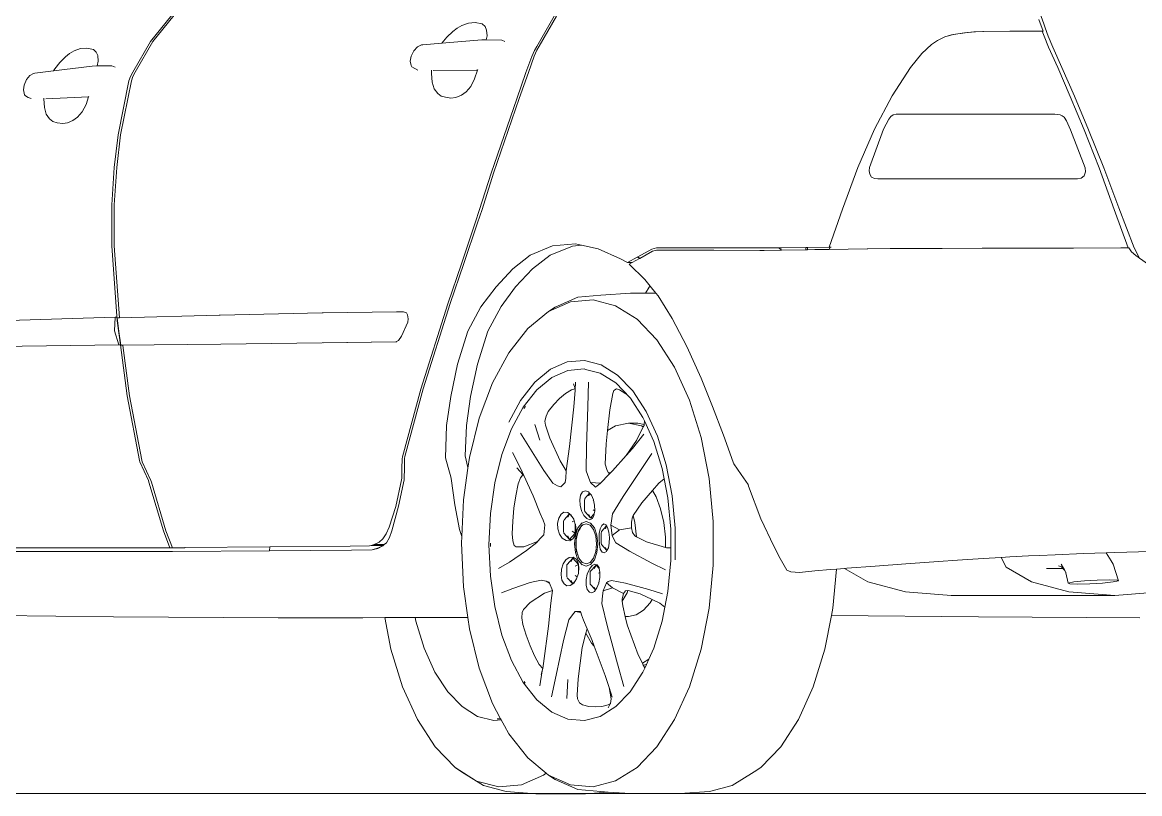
# Model space of a CAD drawing. Header units: inches. Extents: x 1987 to 3775, y 142 to 1299.
# Drawn here: x 2991.2 to 3049.2, y 1212.1 to 1252.1 of the extents above; entities that cross this region are included whole.
import ezdxf

# ---------------------------------------------------------------- set-up
doc = ezdxf.new("R2010")
doc.units = ezdxf.units.IN
doc.header["$MEASUREMENT"] = 0
doc.layers.add('CAR', color=173, linetype='Continuous', lineweight=13)

# ---------------------------------------------------------------- blocks, each defined once
blk = doc.blocks.new('A$C50574290')
at = {"layer": 'CAR'}
for p, q in [((30.022, 39.941), (30.348, 40.85)), ((76.224, 39.036), (74.892, 40.679)), ((75.021, 40.679), (76.348, 39.032)), ((30.278, 40.168), (30.057, 39.56)), ((56.194, 38.78), (55.289, 40.35)), ((55.414, 40.342), (56.318, 38.772)), ((59.153, 39.937), (59.502, 40.007)), ((59.502, 40.007), (59.85, 39.976)), ((29.789, 39.312), (29.947, 39.729)), ((29.947, 39.729), (30.022, 39.941)), ((30.098, 39.56), (30.005, 39.304)), ((30.057, 39.56), (30.098, 39.56)), ((30.098, 39.56), (31.779, 39.56)), ((31.779, 39.56), (33.137, 39.555)), ((33.137, 39.555), (33.18, 39.552)), ((33.566, 39.538), (33.18, 39.552)), ((33.566, 39.538), (33.615, 39.535)), ((34.099, 39.486), (33.615, 39.535)), ((33.615, 39.535), (33.642, 39.535)), ((33.642, 39.535), (34.126, 39.486)), ((34.711, 39.386), (34.099, 39.486)), ((34.126, 39.486), (34.692, 39.393)), ((58.891, 39.325), (58.919, 39.618)), ((58.919, 39.618), (58.997, 39.803)), ((58.997, 39.803), (59.153, 39.937)), ((59.85, 39.976), (60.203, 39.857)), ((60.203, 39.857), (60.44, 39.72)), ((60.44, 39.72), (60.668, 39.554)), ((60.668, 39.554), (60.97, 39.256)), ((29.552, 38.741), (29.789, 39.312)), ((30.005, 39.304), (29.766, 38.738)), ((34.692, 39.393), (34.711, 39.386)), ((34.692, 39.393), (34.799, 39.376)), ((34.772, 39.376), (34.711, 39.386)), ((35.031, 39.298), (34.772, 39.376)), ((34.799, 39.376), (35.145, 39.272)), ((35.145, 39.272), (35.533, 39.087)), ((35.533, 39.087), (35.843, 38.871)), ((35.843, 38.871), (36.335, 38.398)), ((57.97, 39.02), (58.131, 39.098)), ((58.131, 39.098), (58.932, 39.116)), ((58.932, 39.116), (58.891, 39.325)), ((58.932, 39.116), (59.16, 39.122)), ((59.16, 39.122), (61.229, 38.943)), ((60.97, 39.256), (61.229, 38.943)), ((61.229, 38.943), (62.221, 38.857)), ((62.221, 38.857), (62.287, 38.847)), ((62.287, 38.847), (62.493, 38.755)), ((77.147, 37.44), (76.224, 39.036)), ((76.348, 39.032), (77.271, 37.436)), ((29.081, 37.672), (29.552, 38.741)), ((29.766, 38.738), (29.297, 37.671)), ((36.335, 38.398), (36.926, 37.682)), ((56.314, 38.571), (56.194, 38.78)), ((56.447, 38.259), (56.314, 38.571)), ((56.318, 38.772), (56.438, 38.563)), ((56.438, 38.563), (56.571, 38.251)), ((56.749, 37.425), (56.447, 38.259)), ((56.571, 38.251), (56.873, 37.417)), ((62.493, 38.755), (62.689, 38.54)), ((62.689, 38.54), (62.823, 38.27)), ((62.823, 38.27), (62.873, 38.002)), ((79.068, 38.002), (79.086, 38.299)), ((79.086, 38.299), (79.165, 38.481)), ((79.165, 38.481), (79.311, 38.613)), ((79.311, 38.613), (79.642, 38.69)), ((79.642, 38.69), (79.973, 38.66)), ((79.973, 38.66), (80.314, 38.538)), ((80.314, 38.538), (80.549, 38.402)), ((80.549, 38.402), (80.762, 38.233)), ((28.427, 36.184), (29.081, 37.672)), ((29.297, 37.671), (28.653, 36.181)), ((36.926, 37.682), (37.887, 36.202)), ((62.785, 37.71), (62.635, 37.625)), ((62.785, 37.71), (62.824, 37.781)), ((62.873, 38.002), (62.824, 37.781)), ((78.178, 37.696), (78.36, 37.768)), ((78.36, 37.768), (79.116, 37.758)), ((79.116, 37.758), (79.068, 38.002)), ((79.116, 37.758), (79.367, 37.755)), ((79.367, 37.755), (81.375, 37.501)), ((80.762, 38.233), (81.043, 37.946)), ((81.043, 37.946), (81.308, 37.61)), ((57.23, 36.062), (56.749, 37.425)), ((56.873, 37.417), (57.355, 36.054)), ((59.382, 37.544), (59.37, 37.581)), ((59.382, 37.544), (59.437, 37.537)), ((59.536, 37.086), (59.382, 37.544)), ((59.437, 37.537), (61.695, 37.523)), ((61.777, 37.372), (61.738, 36.918)), ((61.767, 37.549), (61.777, 37.372)), ((62.474, 37.547), (62.635, 37.625)), ((77.266, 37.219), (77.147, 37.44)), ((77.339, 36.983), (77.266, 37.219)), ((77.271, 37.436), (77.39, 37.215)), ((77.39, 37.215), (77.463, 36.979)), ((81.308, 37.61), (81.375, 37.501)), ((81.375, 37.501), (82.345, 37.378)), ((82.345, 37.378), (82.41, 37.364)), ((82.41, 37.364), (82.604, 37.266)), ((82.604, 37.266), (82.775, 37.059)), ((59.733, 36.7), (59.536, 37.086)), ((59.976, 36.419), (59.733, 36.7)), ((61.63, 36.569), (61.453, 36.326)), ((61.738, 36.918), (61.63, 36.569)), ((77.901, 34.192), (77.339, 36.983)), ((77.463, 36.979), (78.025, 34.188)), ((82.775, 37.059), (82.905, 36.76)), ((82.94, 36.512), (82.882, 36.266)), ((82.905, 36.76), (82.94, 36.512)), ((27.7, 34.441), (28.427, 36.184)), ((28.653, 36.181), (27.928, 34.447)), ((37.887, 36.202), (38.795, 34.471)), ((57.23, 36.062), (58.554, 32.201)), ((58.678, 32.193), (57.355, 36.054)), ((60.225, 36.245), (59.976, 36.419)), ((60.511, 36.129), (60.225, 36.245)), ((60.765, 36.095), (60.511, 36.129)), ((61.047, 36.134), (60.765, 36.095)), ((61.269, 36.197), (61.047, 36.134)), ((61.453, 36.326), (61.269, 36.197)), ((79.56, 36.152), (79.545, 36.197)), ((79.56, 36.152), (81.767, 36.057)), ((79.689, 35.766), (79.56, 36.152)), ((81.884, 36.058), (81.851, 35.603)), ((81.882, 36.089), (81.884, 36.058)), ((82.544, 36.062), (82.685, 36.118)), ((82.838, 36.202), (82.685, 36.118)), ((82.838, 36.202), (82.882, 36.266)), ((79.888, 35.387), (79.689, 35.766)), ((80.135, 35.102), (79.888, 35.387)), ((81.851, 35.603), (81.751, 35.258)), ((28.835, 34.92), (28.625, 34.45)), ((28.963, 35.106), (28.835, 34.92)), ((29.063, 35.17), (28.963, 35.106)), ((29.168, 35.218), (29.063, 35.17)), ((29.448, 35.26), (29.168, 35.218)), ((29.448, 35.26), (37.668, 35.26)), ((37.821, 35.231), (37.668, 35.26)), ((37.959, 35.128), (37.821, 35.231)), ((38.057, 35.005), (37.959, 35.128)), ((38.327, 34.475), (38.057, 35.005)), ((80.372, 34.928), (80.135, 35.102)), ((80.658, 34.812), (80.372, 34.928)), ((80.895, 34.78), (80.658, 34.812)), ((81.186, 34.804), (80.895, 34.78)), ((81.406, 34.876), (81.186, 34.804)), ((81.59, 35.012), (81.406, 34.876)), ((81.751, 35.258), (81.59, 35.012)), ((26.908, 32.472), (27.7, 34.441)), ((27.928, 34.447), (27.14, 32.47)), ((28.625, 34.45), (27.873, 32.473)), ((39.058, 32.494), (38.327, 34.475)), ((38.795, 34.471), (39.659, 32.489)), ((78.099, 32.497), (77.901, 34.192)), ((78.025, 34.188), (78.223, 32.493)), ((26.121, 30.394), (26.908, 32.472)), ((26.368, 30.315), (27.14, 32.47)), ((27.873, 32.473), (27.85, 32.265)), ((39.081, 32.312), (39.058, 32.494)), ((39.659, 32.489), (40.454, 30.324)), ((78.226, 30.555), (78.099, 32.497)), ((78.223, 32.493), (78.35, 30.551)), ((27.85, 32.265), (27.917, 32.061)), ((27.917, 32.061), (28.087, 31.932)), ((28.087, 31.932), (28.266, 31.9)), ((28.266, 31.9), (38.62, 31.9)), ((38.62, 31.9), (38.793, 31.911)), ((38.793, 31.911), (38.948, 31.997)), ((38.948, 31.997), (39.046, 32.137)), ((39.046, 32.137), (39.081, 32.312)), ((59.153, 30.315), (58.554, 32.201)), ((58.678, 32.193), (59.277, 30.307)), ((25.322, 28.321), (26.121, 30.394)), ((26.368, 30.315), (25.635, 28.314)), ((40.454, 30.324), (41.141, 28.354)), ((59.387, 29.627), (59.153, 30.315)), ((59.277, 30.307), (59.511, 29.619)), ((78.236, 28.429), (78.226, 30.555)), ((78.35, 30.551), (78.36, 28.425)), ((60.098, 27.507), (59.387, 29.627)), ((59.511, 29.619), (60.222, 27.499)), ((53.121, 28.271), (53.997, 28.457)), ((53.997, 28.457), (54.301, 28.521)), ((53.997, 28.457), (54.464, 28.416)), ((54.301, 28.521), (55.502, 28.418)), ((54.464, 28.416), (55.613, 27.936)), ((55.502, 28.418), (56.65, 27.94)), ((77.961, 24.687), (78.236, 28.429)), ((78.36, 28.425), (78.074, 24.532)), ((25.056, 27.786), (25.322, 28.321)), ((25.246, 27.919), (25.056, 27.786)), ((25.475, 28.119), (25.246, 27.919)), ((25.61, 28.314), (25.475, 28.119)), ((25.635, 28.314), (25.61, 28.314)), ((25.638, 28.315), (25.635, 28.314)), ((25.638, 28.315), (26.016, 28.315)), ((28.473, 28.31), (26.016, 28.315)), ((32.12, 28.3), (28.473, 28.31)), ((32.12, 28.3), (32.208, 28.3)), ((32.544, 28.3), (32.208, 28.3)), ((33.033, 28.298), (32.544, 28.3)), ((33.221, 28.297), (33.033, 28.298)), ((35.29, 28.291), (33.221, 28.297)), ((35.29, 28.291), (35.317, 28.292)), ((35.539, 28.291), (35.317, 28.292)), ((35.543, 28.291), (35.539, 28.291)), ((35.543, 28.291), (36.564, 28.289)), ((36.564, 28.289), (36.604, 28.288)), ((36.604, 28.288), (36.631, 28.289)), ((37.919, 28.283), (36.631, 28.289)), ((37.919, 28.283), (37.96, 28.283)), ((37.96, 28.283), (37.987, 28.283)), ((39.146, 28.275), (37.987, 28.283)), ((39.146, 28.275), (39.174, 28.275)), ((41.142, 28.244), (39.174, 28.275)), ((41.045, 28.353), (41.104, 28.354)), ((41.142, 28.244), (41.104, 28.354)), ((41.104, 28.354), (41.141, 28.354)), ((41.141, 28.354), (42.277, 28.34)), ((41.896, 28.232), (41.142, 28.244)), ((42.273, 28.225), (41.896, 28.232)), ((42.277, 28.34), (42.273, 28.225)), ((42.356, 28.224), (42.273, 28.225)), ((42.277, 28.34), (42.361, 28.339)), ((42.356, 28.224), (42.361, 28.339)), ((43.621, 28.201), (42.356, 28.224)), ((42.361, 28.339), (43.608, 28.324)), ((43.608, 28.324), (43.767, 28.324)), ((43.621, 28.201), (43.767, 28.324)), ((44.526, 28.185), (43.621, 28.201)), ((50.106, 28.32), (43.767, 28.324)), ((47.137, 28.2), (44.526, 28.185)), ((44.744, 28.181), (44.526, 28.185)), ((47.482, 28.2), (44.744, 28.181)), ((47.137, 28.2), (47.482, 28.2)), ((49.772, 28.204), (47.482, 28.2)), ((50.106, 28.2), (47.482, 28.2)), ((49.772, 28.204), (50.106, 28.2)), ((50.106, 28.32), (50.34, 28.255)), ((50.307, 28.151), (50.106, 28.2)), ((50.976, 27.776), (50.307, 28.151)), ((50.34, 28.255), (51.072, 27.851)), ((51.072, 27.851), (50.976, 27.776)), ((50.981, 27.773), (51.109, 27.83)), ((51.072, 27.851), (51.109, 27.83)), ((51.109, 27.83), (51.608, 27.555)), ((51.973, 27.749), (53.121, 28.271)), ((55.613, 27.936), (56.538, 27.232)), ((56.65, 27.94), (57.563, 27.234)), ((25.056, 27.786), (24.59, 27.462)), ((50.702, 26.673), (51.513, 27.475)), ((50.981, 27.773), (50.976, 27.776)), ((51.371, 27.554), (50.981, 27.773)), ((51.608, 27.555), (51.371, 27.554)), ((51.513, 27.475), (51.371, 27.554)), ((51.608, 27.555), (51.973, 27.749)), ((60.808, 25.426), (60.098, 27.507)), ((60.222, 27.499), (60.932, 25.418)), ((50.432, 26.34), (50.702, 26.673)), ((56.538, 27.232), (57.408, 26.296)), ((57.563, 27.234), (58.42, 26.295)), ((50.138, 25.976), (50.432, 26.34)), ((50.432, 26.34), (50.492, 26.284)), ((50.492, 26.284), (50.672, 25.976)), ((57.408, 26.296), (58.166, 25.272)), ((58.42, 26.295), (59.207, 25.268)), ((49.283, 24.65), (50.024, 25.835)), ((50.024, 25.835), (50.138, 25.976)), ((50.672, 25.976), (50.138, 25.976)), ((51.451, 25.976), (50.672, 25.976)), ((52.992, 25.864), (51.451, 25.976)), ((52.227, 25.319), (53.388, 25.624)), ((54.186, 25.761), (52.992, 25.864)), ((53.388, 25.624), (54.56, 25.523)), ((55.351, 25.248), (54.186, 25.761)), ((54.56, 25.523), (55.703, 25.019)), ((51.111, 24.618), (52.227, 25.319)), ((55.703, 25.019), (55.351, 25.248)), ((55.703, 25.019), (56.781, 24.129)), ((58.166, 25.272), (58.851, 24)), ((59.207, 25.268), (59.887, 24)), ((60.808, 25.426), (62.205, 21)), ((60.932, 25.418), (62.329, 20.992)), ((63.075, 24.956), (63.01, 24.844)), ((63.217, 24.994), (63.075, 24.956)), ((63.497, 24.996), (63.217, 24.994)), ((63.277, 24.996), (63.497, 24.996)), ((63.497, 24.996), (63.538, 24.996)), ((63.59, 24.997), (63.538, 24.996)), ((67.39, 24.955), (63.59, 24.997)), ((67.39, 24.955), (67.394, 24.955)), ((67.394, 24.955), (67.442, 24.954)), ((67.442, 24.954), (72.729, 24.835)), ((48.532, 23.197), (49.283, 24.65)), ((50.079, 23.543), (51.111, 24.618)), ((63.01, 24.844), (62.984, 24.641)), ((62.984, 24.641), (62.995, 24.463)), ((62.995, 24.463), (63.327, 23.737)), ((72.729, 24.835), (72.735, 24.835)), ((72.735, 24.835), (72.78, 24.834)), ((72.78, 24.834), (77.961, 24.687)), ((78.074, 24.532), (77.909, 23.294)), ((78.075, 24.683), (77.961, 24.687)), ((77.996, 23.983), (78.075, 24.683)), ((78.101, 24.718), (78.177, 24.718)), ((78.177, 24.718), (78.218, 24.022)), ((86.746, 24.462), (78.177, 24.718)), ((56.781, 24.129), (57.76, 22.88)), ((58.851, 24), (59.38, 22.28)), ((59.887, 24), (60.426, 22.28)), ((77.886, 23.263), (77.996, 23.983)), ((78.218, 24.022), (77.987, 23.293)), ((47.789, 21.551), (48.532, 23.197)), ((49.162, 22.128), (50.079, 23.543)), ((63.327, 23.737), (63.48, 23.508)), ((63.48, 23.508), (63.618, 23.441)), ((63.564, 23.442), (63.618, 23.441)), ((63.618, 23.441), (67.439, 23.399)), ((63.618, 23.441), (67.388, 23.397)), ((67.439, 23.399), (72.696, 23.318)), ((72.696, 23.318), (77.886, 23.263)), ((77.432, 20.641), (77.78, 23.26)), ((77.909, 23.294), (77.556, 20.637)), ((77.78, 23.26), (77.886, 23.263)), ((77.78, 23.26), (77.78, 23.262)), ((77.987, 23.293), (77.918, 23.294)), ((86.512, 23.158), (77.987, 23.293)), ((57.76, 22.88), (58.608, 21.314)), ((48.391, 20.42), (49.162, 22.128)), ((52.965, 22.251), (52.121, 21.72)), ((53.845, 22.482), (52.965, 22.251)), ((53.856, 22.037), (53.78, 22.017)), ((54.732, 22.405), (53.845, 22.482)), ((54.702, 21.963), (53.856, 22.037)), ((55.598, 22.022), (54.732, 22.405)), ((56.415, 21.347), (55.598, 22.022)), ((59.38, 22.28), (59.747, 20.616)), ((60.426, 22.28), (60.773, 20.616)), ((47.194, 20.096), (47.789, 21.551)), ((52.121, 21.72), (51.339, 20.907)), ((53.017, 21.817), (52.211, 21.311)), ((53.78, 22.017), (53.017, 21.817)), ((55.527, 21.599), (54.702, 21.963)), ((56.306, 20.955), (55.527, 21.599)), ((51.339, 20.907), (50.644, 19.836)), ((52.211, 21.311), (51.466, 20.535)), ((51.69, 20.754), (52.015, 20.956)), ((52.015, 20.956), (52.173, 21.013)), ((52.173, 21.013), (52.311, 20.926)), ((52.311, 20.926), (52.37, 20.764)), ((53.666, 20.075), (53.633, 21.346)), ((54.3, 21.346), (54.329, 20.944)), ((54.329, 20.944), (54.332, 21.005)), ((54.329, 20.944), (54.391, 20.075)), ((54.332, 21.005), (54.335, 21.074)), ((54.332, 21.005), (54.505, 20.958)), ((54.335, 21.074), (54.416, 21.265)), ((54.505, 20.958), (54.83, 20.756)), ((57.012, 20.053), (56.306, 20.955)), ((57.15, 20.409), (56.415, 21.347)), ((58.608, 21.314), (59.297, 19.479)), ((63.149, 17.487), (62.205, 21)), ((62.329, 20.992), (63.273, 17.479)), ((47.79, 18.473), (48.391, 20.42)), ((51.459, 20.524), (50.804, 19.514)), ((51.459, 20.524), (51.644, 20.715)), ((51.466, 20.535), (51.459, 20.524)), ((51.644, 20.715), (51.69, 20.754)), ((51.644, 20.715), (51.672, 20.744)), ((52.37, 20.764), (52.523, 19.915)), ((54.83, 20.756), (55.139, 20.496)), ((55.139, 20.496), (55.437, 20.193)), ((57.156, 20.401), (57.15, 20.409)), ((57.767, 19.272), (57.156, 20.401)), ((59.747, 20.616), (59.965, 19.104)), ((60.773, 20.616), (60.999, 19.104)), ((76.795, 17.299), (77.432, 20.641)), ((77.556, 20.637), (76.919, 17.295)), ((46.628, 18.602), (47.194, 20.096)), ((50.644, 19.836), (50.06, 18.543)), ((52.523, 19.915), (52.64, 18.837)), ((53.736, 18.009), (53.666, 20.075)), ((54.391, 20.075), (54.612, 18.009)), ((55.437, 20.193), (55.723, 19.831)), ((55.723, 19.831), (55.834, 19.587)), ((56.976, 19.981), (56.901, 20.097)), ((57.624, 18.922), (57.012, 20.053)), ((50.723, 19.337), (50.246, 18.281)), ((50.804, 19.514), (50.723, 19.337)), ((50.742, 19.16), (50.723, 19.337)), ((51.075, 19.228), (50.742, 19.16)), ((50.748, 19.109), (50.742, 19.16)), ((50.88, 19.09), (51.559, 19.228)), ((51.075, 19.228), (51.559, 19.228)), ((51.559, 19.228), (52.237, 19.09)), ((55.857, 19.128), (55.632, 18.451)), ((55.834, 19.587), (55.887, 19.327)), ((55.887, 19.327), (55.857, 19.128)), ((56.416, 19.147), (56.147, 18.35)), ((59.297, 19.479), (59.806, 17.437)), ((46.131, 17.208), (46.628, 18.602)), ((50.787, 19.031), (50.748, 19.109)), ((50.756, 18.659), (51.352, 17.913)), ((50.787, 19.031), (50.88, 19.09)), ((51.144, 18.317), (50.787, 19.031)), ((52.237, 19.09), (52.64, 18.837)), ((52.64, 18.837), (52.713, 18.159)), ((55.953, 16.767), (57.156, 18.701)), ((58.122, 17.597), (57.624, 18.922)), ((59.965, 19.104), (60.024, 17.524)), ((60.999, 19.104), (61.053, 17.424)), ((47.378, 16.35), (47.79, 18.473)), ((50.06, 18.543), (49.605, 17.068)), ((50.246, 18.281), (49.812, 16.875)), ((51.679, 17.541), (51.144, 18.317)), ((52.713, 18.159), (52.759, 17.094)), ((53.744, 16.756), (53.736, 18.009)), ((54.612, 18.009), (54.781, 16.756)), ((55.632, 18.451), (55.096, 17.276)), ((50.901, 16.815), (50.342, 17.649)), ((51.352, 17.913), (51.679, 17.541)), ((51.679, 17.541), (52.381, 16.744)), ((57.574, 17.697), (57.143, 16.856)), ((58.489, 16.122), (58.122, 17.597)), ((59.806, 17.437), (59.883, 16.897)), ((60.024, 17.524), (59.889, 16.92)), ((61.053, 17.424), (60.917, 16.916)), ((63.175, 17.389), (63.149, 17.487)), ((63.181, 16.876), (63.175, 17.389)), ((63.273, 17.479), (63.299, 17.381)), ((45.718, 16.56), (46.101, 17.115)), ((46.101, 17.115), (46.131, 17.208)), ((49.605, 17.068), (49.293, 15.461)), ((49.812, 16.875), (49.708, 16.34)), ((51.836, 15.416), (50.901, 16.815)), ((52.759, 17.094), (52.666, 16.771)), ((55.096, 17.276), (54.781, 16.756)), ((57.143, 16.856), (56.984, 16.507)), ((57.016, 16.543), (57.347, 16.91)), ((59.889, 16.92), (59.883, 16.897)), ((59.883, 16.897), (60.118, 15.251)), ((60.917, 16.916), (60.766, 16.435)), ((63.183, 16.374), (63.181, 16.876)), ((63.299, 17.381), (63.305, 16.868)), ((63.305, 16.868), (63.308, 16.366)), ((76.551, 16.734), (76.781, 17.224)), ((76.905, 17.22), (76.675, 16.73)), ((76.781, 17.224), (76.795, 17.299)), ((76.919, 17.295), (76.905, 17.22)), ((45.356, 16.04), (45.718, 16.56)), ((47.169, 14.119), (47.378, 16.35)), ((49.708, 16.34), (49.515, 15.342)), ((49.708, 16.34), (49.975, 16.108)), ((52.381, 16.744), (52.483, 16.64)), ((52.483, 16.64), (52.59, 16.64)), ((52.483, 16.64), (52.551, 16.571)), ((52.59, 16.64), (52.551, 16.571)), ((52.551, 16.571), (53.003, 16.111)), ((52.666, 16.771), (52.59, 16.64)), ((53.528, 16.144), (53.62, 16.377)), ((53.62, 16.377), (53.744, 16.756)), ((54.781, 16.756), (54.812, 16.377)), ((54.812, 16.377), (54.832, 16.144)), ((55.487, 16.103), (55.953, 16.767)), ((56.984, 16.507), (56.502, 15.447)), ((56.984, 16.507), (57.016, 16.543)), ((57.016, 16.543), (57.043, 16.544)), ((57.043, 16.544), (57.162, 16.393)), ((57.162, 16.393), (57.283, 16.078)), ((60.76, 16.356), (60.565, 14.979)), ((60.766, 16.435), (60.76, 16.356)), ((63.199, 16.292), (63.183, 16.374)), ((63.492, 14.909), (63.199, 16.292)), ((63.308, 16.366), (63.323, 16.284)), ((63.323, 16.284), (63.616, 14.901)), ((76.301, 16.16), (76.325, 16.25)), ((76.325, 16.25), (76.551, 16.734)), ((76.449, 16.246), (76.425, 16.156)), ((76.675, 16.73), (76.449, 16.246)), ((44.691, 14.262), (45.325, 15.95)), ((45.325, 15.95), (45.356, 16.04)), ((49.975, 16.108), (50.309, 15.723)), ((50.309, 15.723), (50.128, 15.409)), ((50.309, 15.723), (50.858, 15.091)), ((53.008, 16.106), (53.003, 16.111)), ((53.008, 16.106), (53.528, 16.144)), ((53.276, 15.908), (53.008, 16.106)), ((53.008, 16.106), (53.027, 16.086)), ((53.027, 16.086), (53.182, 15.968)), ((53.182, 15.968), (53.276, 15.908)), ((53.276, 15.908), (53.528, 16.144)), ((53.638, 15.658), (53.57, 15.587)), ((53.794, 15.715), (53.638, 15.658)), ((53.939, 15.658), (53.794, 15.715)), ((54.041, 15.495), (53.939, 15.658)), ((54.832, 16.144), (55.074, 15.92)), ((55.074, 15.92), (55.239, 15.981)), ((55.239, 15.981), (55.487, 16.103)), ((57.283, 16.078), (57.405, 15.461)), ((58.715, 14.543), (58.489, 16.122)), ((75.549, 13.639), (76.301, 16.16)), ((76.425, 16.156), (75.673, 13.635)), ((49.293, 15.461), (49.134, 13.771)), ((49.515, 15.342), (49.363, 13.731)), ((50.128, 15.409), (49.892, 14.779)), ((50.858, 15.091), (51.31, 14.428)), ((52.383, 14.516), (51.836, 15.416)), ((53.37, 15.227), (53.313, 14.964)), ((53.375, 15.251), (53.37, 15.227)), ((53.37, 15.227), (53.397, 15.213)), ((53.483, 15.495), (53.375, 15.251)), ((53.558, 15.573), (53.483, 15.495)), ((53.57, 15.587), (53.558, 15.573)), ((53.558, 15.573), (53.615, 15.456)), ((53.813, 15.316), (53.57, 15.587)), ((53.826, 15.297), (53.833, 15.213)), ((53.833, 15.213), (53.833, 14.726)), ((54.08, 15.251), (54.041, 15.495)), ((54.069, 14.964), (54.08, 15.251)), ((56.502, 15.447), (56.137, 14.541)), ((57.405, 15.461), (57.497, 14.808)), ((60.118, 15.251), (60.207, 13.341)), ((49.892, 14.779), (49.728, 14.068)), ((52.441, 14.163), (52.383, 14.516)), ((53.313, 14.964), (53.306, 14.677)), ((53.306, 14.677), (53.397, 14.726)), ((53.306, 14.677), (53.338, 14.516)), ((53.338, 14.516), (53.528, 14.304)), ((53.338, 14.516), (53.354, 14.433)), ((53.528, 14.304), (53.826, 14.637)), ((53.826, 14.637), (53.833, 14.726)), ((53.871, 14.433), (53.991, 14.677)), ((53.991, 14.677), (54.069, 14.964)), ((54.601, 14.508), (54.48, 14.372)), ((54.601, 14.508), (54.538, 14.462)), ((54.601, 14.508), (54.602, 14.508)), ((54.707, 14.586), (54.602, 14.508)), ((54.622, 14.51), (54.703, 14.345)), ((54.9, 14.206), (54.63, 14.507)), ((54.911, 14.599), (54.707, 14.586)), ((55.053, 14.499), (54.911, 14.599)), ((55.173, 14.301), (55.053, 14.499)), ((56.137, 14.541), (55.986, 14.186)), ((57.497, 14.808), (57.563, 14.143)), ((58.791, 12.912), (58.715, 14.543)), ((60.565, 14.979), (60.316, 13.707)), ((63.835, 13.629), (63.492, 14.909)), ((63.616, 14.901), (63.973, 13.829)), ((44.023, 12.841), (44.691, 14.262)), ((47.169, 11.851), (47.169, 14.119)), ((49.728, 14.068), (49.644, 13.307)), ((51.147, 13.333), (51.228, 14.068)), ((51.228, 14.068), (51.31, 14.428)), ((51.31, 14.428), (51.349, 14.371)), ((51.349, 14.371), (51.407, 14.09)), ((51.407, 14.09), (51.406, 13.794)), ((52.016, 13.688), (52.465, 13.932)), ((52.404, 13.404), (52.465, 13.932)), ((52.465, 13.932), (52.441, 14.163)), ((52.725, 13.957), (52.692, 13.899)), ((52.835, 13.997), (52.725, 13.957)), ((52.933, 13.923), (52.835, 13.997)), ((53.017, 13.747), (52.933, 13.923)), ((53.327, 13.788), (53.523, 14.04)), ((53.354, 14.433), (53.412, 14.304)), ((53.547, 13.927), (53.372, 13.701)), ((53.412, 14.304), (53.528, 14.304)), ((53.412, 14.304), (53.427, 14.271)), ((53.427, 14.271), (53.564, 14.214)), ((53.523, 14.04), (53.753, 14.129)), ((53.615, 14.482), (53.528, 14.304)), ((53.753, 14.006), (53.547, 13.927)), ((53.564, 14.214), (53.725, 14.271)), ((53.725, 14.271), (53.871, 14.433)), ((53.753, 14.129), (53.984, 14.04)), ((53.922, 13.941), (53.753, 14.006)), ((53.922, 13.941), (53.958, 13.913)), ((53.942, 13.933), (53.922, 13.941)), ((53.959, 13.927), (53.942, 13.933)), ((53.958, 13.913), (53.96, 13.911)), ((54.134, 13.701), (53.959, 13.927)), ((53.962, 13.91), (53.96, 13.911)), ((53.964, 14.056), (53.984, 14.04)), ((53.984, 14.04), (54.179, 13.788)), ((54.311, 13.97), (54.274, 13.677)), ((54.318, 13.99), (54.311, 13.97)), ((54.372, 14.161), (54.318, 13.99)), ((54.318, 13.99), (54.318, 13.525)), ((54.399, 14.245), (54.372, 14.161)), ((54.372, 14.161), (54.485, 14.101)), ((54.48, 14.372), (54.399, 14.245)), ((54.538, 14.462), (54.48, 14.372)), ((54.914, 14.183), (54.921, 14.101)), ((54.921, 14.101), (54.921, 13.614)), ((55.233, 14.036), (55.173, 14.301)), ((55.216, 13.743), (55.233, 14.036)), ((55.986, 14.186), (55.891, 13.955)), ((55.891, 13.955), (55.955, 13.428)), ((57.563, 14.143), (57.593, 13.486)), ((49.134, 12.13), (49.134, 13.771)), ((49.363, 12.094), (49.363, 13.731)), ((51.147, 13.333), (50.622, 13.063)), ((51.234, 13.377), (51.147, 13.333)), ((51.344, 13.55), (51.234, 13.377)), ((51.406, 13.794), (51.344, 13.55)), ((52.016, 13.688), (51.406, 13.794)), ((52.404, 13.404), (52.016, 13.688)), ((52.335, 13.245), (52.404, 13.404)), ((52.572, 13.574), (52.538, 13.291)), ((52.639, 13.808), (52.572, 13.574)), ((52.685, 13.888), (52.639, 13.808)), ((52.692, 13.899), (52.685, 13.888)), ((52.685, 13.888), (52.753, 13.749)), ((52.964, 13.595), (52.692, 13.899)), ((52.964, 13.595), (52.971, 13.506)), ((52.971, 13.506), (52.971, 13.019)), ((53.074, 13.494), (53.017, 13.747)), ((53.083, 13.204), (53.074, 13.494)), ((53.151, 12.965), (53.197, 13.41)), ((53.197, 13.41), (53.327, 13.788)), ((53.256, 13.363), (53.215, 12.965)), ((53.372, 13.701), (53.256, 13.363)), ((54.071, 13.767), (54.061, 13.787)), ((54.133, 13.65), (54.071, 13.767)), ((54.134, 13.649), (54.133, 13.65)), ((54.251, 13.363), (54.134, 13.701)), ((54.176, 13.569), (54.134, 13.649)), ((54.179, 13.788), (54.309, 13.41)), ((54.182, 13.55), (54.181, 13.555)), ((54.265, 13.167), (54.182, 13.55)), ((54.292, 12.965), (54.251, 13.363)), ((54.274, 13.677), (54.299, 13.525)), ((54.318, 13.525), (54.299, 13.525)), ((54.299, 13.525), (54.317, 13.412)), ((54.309, 13.41), (54.355, 12.965)), ((54.317, 13.412), (54.441, 13.214)), ((54.318, 13.525), (54.485, 13.614)), ((54.318, 13.525), (54.616, 13.193)), ((54.616, 13.193), (54.913, 13.525)), ((54.703, 13.371), (54.616, 13.193)), ((54.913, 13.525), (54.921, 13.614)), ((54.989, 13.252), (55.138, 13.468)), ((55.138, 13.468), (55.216, 13.743)), ((55.955, 13.428), (56.096, 13.27)), ((57.593, 13.486), (57.554, 13.124)), ((60.316, 13.707), (60.207, 13.341)), ((60.207, 13.341), (60.223, 12.993)), ((63.957, 13.285), (63.835, 13.629)), ((63.973, 13.829), (64.124, 13.485)), ((64.124, 13.485), (64.293, 13.218)), ((75.212, 12.76), (75.549, 13.639)), ((75.673, 13.635), (75.336, 12.756)), ((43.685, 12.205), (44.023, 12.841)), ((49.586, 12.757), (49.363, 12.751)), ((49.644, 12.774), (49.586, 12.757)), ((49.644, 13.307), (49.644, 12.774)), ((50.622, 13.063), (49.644, 12.774)), ((51.506, 12.577), (52.208, 13.013)), ((52.208, 13.013), (52.335, 13.245)), ((52.538, 13.291), (52.551, 13.001)), ((52.551, 13.001), (52.6, 12.748)), ((52.753, 12.776), (52.674, 12.613)), ((52.676, 12.609), (52.964, 12.93)), ((52.964, 12.93), (52.971, 13.019)), ((53.018, 12.687), (53.057, 12.921)), ((53.057, 12.921), (53.083, 13.204)), ((53.197, 12.519), (53.151, 12.965)), ((53.215, 12.965), (53.235, 12.759)), ((53.236, 12.757), (53.235, 12.759)), ((54.251, 12.566), (54.292, 12.965)), ((54.265, 12.74), (54.265, 13.167)), ((54.355, 12.965), (54.309, 12.519)), ((54.441, 13.214), (54.604, 13.115)), ((54.508, 13.193), (54.616, 13.193)), ((54.604, 13.115), (54.792, 13.128)), ((54.792, 13.128), (54.989, 13.252)), ((56.096, 13.27), (56.276, 13.083)), ((56.988, 12.805), (56.276, 13.083)), ((56.276, 13.083), (56.317, 13.04)), ((56.317, 13.04), (56.842, 12.612)), ((57.38, 12.8), (56.988, 12.805)), ((57.481, 12.885), (57.38, 12.8)), ((57.554, 13.124), (57.481, 12.885)), ((58.715, 12.826), (58.715, 12.991)), ((58.715, 11.281), (58.791, 12.912)), ((60.223, 12.993), (60.118, 10.734)), ((64.11, 13.018), (63.957, 13.285)), ((64.221, 12.924), (64.11, 13.018)), ((64.221, 12.924), (64.741, 12.922)), ((64.273, 12.88), (64.221, 12.924)), ((64.899, 12.88), (64.273, 12.88)), ((64.28, 12.874), (64.273, 12.88)), ((64.28, 12.874), (64.53, 12.75)), ((64.304, 12.854), (64.28, 12.874)), ((64.293, 13.218), (64.491, 13.054)), ((64.551, 12.722), (64.304, 12.854)), ((64.491, 13.054), (64.741, 12.922)), ((64.847, 12.653), (64.53, 12.75)), ((64.741, 12.922), (64.899, 12.88)), ((64.899, 12.88), (64.997, 12.853)), ((64.997, 12.853), (65.991, 12.84)), ((65.991, 12.84), (70.163, 12.804)), ((70.167, 12.604), (70.163, 12.804)), ((74.571, 12.766), (70.163, 12.804)), ((74.569, 12.76), (74.571, 12.766)), ((74.652, 12.76), (74.569, 12.76)), ((74.571, 12.766), (75.185, 12.76)), ((74.652, 12.76), (75.336, 12.756)), ((75.185, 12.76), (74.652, 12.76)), ((75.212, 12.76), (75.185, 12.76)), ((75.336, 12.756), (88.685, 12.76)), ((24.479, 12.562), (26.335, 12.509)), ((26.335, 12.509), (26.786, 12.493)), ((26.786, 12.493), (26.522, 12.085)), ((26.786, 12.493), (27.964, 12.453)), ((27.964, 12.453), (29.42, 12.394)), ((29.42, 12.394), (30.232, 12.358)), ((30.232, 12.358), (30.802, 12.332)), ((31.775, 12.287), (30.802, 12.332)), ((31.775, 12.287), (32.232, 12.26)), ((31.968, 11.746), (32.232, 12.26)), ((32.232, 12.26), (33.156, 12.207)), ((33.156, 12.207), (34.49, 12.113)), ((43.349, 11.595), (43.685, 12.205)), ((50.338, 11.966), (51.506, 12.577)), ((52.6, 12.748), (52.674, 12.613)), ((52.674, 12.613), (52.676, 12.609)), ((52.676, 12.609), (52.696, 12.572)), ((52.696, 12.572), (52.81, 12.498)), ((52.81, 12.498), (52.924, 12.539)), ((52.924, 12.539), (53.018, 12.687)), ((53.327, 12.141), (53.197, 12.519)), ((53.239, 12.725), (53.256, 12.566)), ((53.256, 12.566), (53.372, 12.228)), ((53.372, 12.228), (53.547, 12.002)), ((53.99, 12.043), (54.134, 12.228)), ((54.095, 12.184), (54.15, 12.289)), ((54.134, 12.228), (54.191, 12.392)), ((54.451, 12.221), (54.157, 11.892)), ((54.271, 12.174), (54.171, 11.977)), ((54.309, 12.519), (54.179, 12.141)), ((54.191, 12.392), (54.251, 12.566)), ((54.193, 12.407), (54.265, 12.74)), ((54.425, 12.273), (54.271, 12.174)), ((54.405, 12.221), (54.451, 12.221)), ((54.629, 12.259), (54.425, 12.273)), ((54.744, 11.895), (54.451, 12.221)), ((54.451, 12.221), (54.539, 12.043)), ((54.803, 12.135), (54.629, 12.259)), ((56.842, 12.612), (57.723, 12.014)), ((64.847, 12.653), (64.551, 12.722)), ((65.923, 12.64), (64.847, 12.653)), ((70.167, 12.604), (65.923, 12.64)), ((75.205, 12.56), (70.167, 12.604)), ((75.205, 12.56), (88.67, 12.56)), ((26.417, 11.9), (26.137, 11.043)), ((26.417, 11.9), (26.522, 12.085)), ((28.93, 11.579), (29.108, 11.913)), ((29.026, 11.68), (28.93, 11.579)), ((29.104, 11.762), (29.026, 11.68)), ((29.026, 11.68), (29.871, 11.68)), ((29.252, 11.817), (29.104, 11.762)), ((30.658, 10.983), (31.968, 11.746)), ((34.49, 12.113), (35.472, 12.041)), ((35.472, 12.041), (37.179, 11.924)), ((37.179, 11.924), (38.761, 11.812)), ((38.761, 11.812), (40.235, 11.699)), ((39.139, 10.983), (40.351, 11.689)), ((40.235, 11.699), (40.351, 11.689)), ((40.351, 11.689), (40.768, 11.654)), ((40.768, 11.654), (40.959, 9.62)), ((40.768, 11.654), (41.08, 11.628)), ((41.08, 11.628), (41.894, 11.554)), ((43.141, 11.503), (43.349, 11.595)), ((47.379, 9.62), (47.169, 11.851)), ((49.363, 12.094), (49.515, 10.482)), ((49.642, 11.622), (50.338, 11.966)), ((53.073, 11.677), (53.039, 11.501)), ((53.24, 11.864), (53.073, 11.677)), ((53.084, 11.731), (53.073, 11.677)), ((53.179, 11.875), (53.084, 11.731)), ((53.31, 11.91), (53.179, 11.875)), ((53.199, 11.864), (53.24, 11.864)), ((53.538, 11.531), (53.24, 11.864)), ((53.24, 11.864), (53.328, 11.686)), ((53.443, 11.832), (53.31, 11.91)), ((53.523, 11.889), (53.327, 12.141)), ((53.575, 11.651), (53.443, 11.832)), ((53.753, 11.8), (53.523, 11.889)), ((53.547, 12.002), (53.753, 11.923)), ((53.702, 11.396), (53.575, 11.651)), ((53.753, 11.923), (53.95, 11.999)), ((53.984, 11.889), (53.753, 11.8)), ((53.95, 11.999), (53.959, 12.002)), ((53.954, 11.865), (53.984, 11.889)), ((53.959, 12.002), (53.99, 12.043)), ((54.179, 12.141), (53.984, 11.889)), ((54.153, 11.873), (54.127, 11.712)), ((54.127, 11.712), (54.153, 11.443)), ((54.156, 11.887), (54.153, 11.873)), ((54.153, 11.873), (54.153, 11.443)), ((54.157, 11.892), (54.156, 11.887)), ((54.156, 11.887), (54.321, 11.799)), ((54.171, 11.977), (54.157, 11.892)), ((54.749, 11.887), (54.757, 11.799)), ((54.757, 11.799), (54.757, 11.312)), ((54.941, 11.918), (54.803, 12.135)), ((55.025, 11.642), (54.941, 11.918)), ((55.042, 11.35), (55.025, 11.642)), ((57.723, 12.014), (58.294, 11.679)), ((26.137, 11.043), (26.209, 11.084)), ((26.413, 10.986), (26.137, 11.043)), ((26.209, 11.084), (26.614, 11.1)), ((26.614, 11.1), (27.245, 11.084)), ((27.245, 11.084), (27.91, 11.043)), ((27.91, 11.043), (28.468, 10.986)), ((28.869, 11.464), (28.745, 10.928)), ((28.869, 11.464), (28.93, 11.579)), ((28.877, 11.499), (28.869, 11.464)), ((41.894, 11.554), (42.679, 11.475)), ((42.679, 11.475), (43.141, 11.503)), ((52.444, 11.061), (51.706, 10.927)), ((52.606, 11.001), (52.444, 11.061)), ((53.039, 11.501), (53.039, 11.48)), ((53.039, 11.48), (53.11, 11.442)), ((53.039, 11.48), (53.039, 11.219)), ((53.039, 11.219), (53.097, 10.948)), ((53.538, 11.531), (53.546, 11.442)), ((53.546, 11.442), (53.546, 10.955)), ((53.756, 11.105), (53.702, 11.396)), ((53.752, 10.823), (53.756, 11.105)), ((54.153, 11.443), (54.156, 11.42)), ((54.156, 11.42), (54.215, 11.256)), ((54.215, 11.256), (54.321, 11.312)), ((54.215, 11.256), (54.255, 11.144)), ((54.255, 11.144), (54.341, 11.014)), ((54.341, 11.014), (54.451, 10.891)), ((54.341, 11.014), (54.398, 10.927)), ((54.451, 10.891), (54.734, 11.206)), ((54.539, 11.069), (54.451, 10.891)), ((54.75, 11.231), (54.757, 11.312)), ((54.901, 10.888), (55.005, 11.085)), ((55.005, 11.085), (55.042, 11.35)), ((55.648, 10.921), (55.833, 11.022)), ((55.833, 11.022), (55.667, 10.967)), ((56.088, 11.085), (55.833, 11.022)), ((56.649, 10.96), (56.088, 11.085)), ((58.489, 9.703), (58.715, 11.281)), ((23.958, 10.469), (26.337, 10.28)), ((26.337, 10.28), (28.716, 10.469)), ((26.971, 10.928), (26.413, 10.986)), ((27.636, 10.887), (26.971, 10.928)), ((28.267, 10.871), (27.636, 10.887)), ((28.673, 10.887), (28.267, 10.871)), ((28.468, 10.986), (28.745, 10.928)), ((28.745, 10.928), (28.673, 10.887)), ((28.716, 10.469), (30.658, 10.983)), ((34.818, 10.28), (37.197, 10.469)), ((37.197, 10.469), (39.139, 10.983)), ((49.515, 10.482), (49.672, 9.671)), ((50.503, 10.6), (49.794, 10.366)), ((51.706, 10.927), (50.503, 10.6)), ((50.947, 10.373), (51.576, 10.543)), ((51.576, 10.543), (51.585, 10.541)), ((51.628, 10.428), (51.585, 10.541)), ((51.585, 10.541), (51.71, 10.517)), ((51.71, 10.517), (51.818, 10.378)), ((52.378, 10.681), (51.818, 10.378)), ((52.378, 10.681), (52.7, 10.948)), ((52.876, 10.527), (52.378, 10.681)), ((52.7, 10.948), (52.606, 11.001)), ((52.876, 10.527), (52.7, 10.948)), ((52.911, 10.269), (52.876, 10.527)), ((53.097, 10.948), (53.11, 10.955)), ((53.097, 10.948), (53.101, 10.928)), ((53.101, 10.928), (53.2, 10.673)), ((53.2, 10.673), (53.263, 10.58)), ((53.328, 10.712), (53.263, 10.58)), ((53.263, 10.58), (53.271, 10.568)), ((53.271, 10.568), (53.538, 10.866)), ((53.271, 10.568), (53.323, 10.492)), ((53.323, 10.492), (53.461, 10.413)), ((53.461, 10.413), (53.583, 10.449)), ((53.538, 10.866), (53.546, 10.955)), ((53.583, 10.449), (53.691, 10.592)), ((53.691, 10.592), (53.752, 10.823)), ((54.398, 10.927), (54.451, 10.891)), ((54.451, 10.891), (54.579, 10.803)), ((54.579, 10.803), (54.755, 10.789)), ((54.755, 10.789), (54.901, 10.888)), ((55.648, 10.921), (55.493, 10.544)), ((55.493, 10.544), (55.493, 10.54)), ((55.493, 10.54), (55.917, 10.406)), ((55.493, 10.54), (55.53, 10.287)), ((55.667, 10.967), (55.648, 10.921)), ((57.563, 10.646), (56.649, 10.96)), ((58.147, 10.421), (57.563, 10.646)), ((60.118, 10.734), (59.891, 9.138)), ((26.337, 10.28), (34.818, 10.28)), ((49.672, 9.671), (49.933, 9.882)), ((49.933, 9.882), (50.331, 10.075)), ((50.331, 10.075), (50.947, 10.373)), ((50.331, 10.075), (50.427, 9.907)), ((50.427, 9.907), (50.776, 9.518)), ((51.88, 9.989), (51.628, 10.428)), ((51.818, 10.378), (51.89, 10.086)), ((51.88, 9.989), (51.855, 9.751)), ((51.89, 10.086), (51.88, 9.989)), ((52.651, 8.663), (52.944, 9.862)), ((52.944, 9.862), (52.911, 10.269)), ((55.53, 10.287), (55.592, 9.88)), ((55.592, 9.88), (55.711, 8.683)), ((55.917, 10.406), (56.651, 9.926)), ((56.651, 9.926), (57.001, 9.557)), ((40.959, 9.62), (41.03, 9.253)), ((47.791, 7.497), (47.379, 9.62)), ((49.672, 9.671), (49.812, 8.949)), ((50.776, 9.518), (51.158, 9.277)), ((51.158, 9.277), (51.558, 9.196)), ((51.855, 9.751), (51.725, 9.196)), ((53.989, 9.284), (53.882, 9.005)), ((54.036, 9.4), (53.989, 9.284)), ((54.317, 9.45), (54.036, 9.4)), ((54.055, 9.448), (54.036, 9.4)), ((54.317, 9.45), (54.055, 9.448)), ((54.456, 9.287), (54.317, 9.45)), ((54.658, 9.011), (54.456, 9.287)), ((57.001, 9.557), (57.074, 9.4)), ((57.074, 9.4), (57.086, 9.123)), ((58.122, 8.228), (58.489, 9.703)), ((33.401, 9.18), (25.035, 9.123)), ((41.03, 9.253), (33.401, 9.18)), ((41.03, 9.253), (41.371, 7.497)), ((49.812, 8.949), (50.246, 7.544)), ((51.622, 8.756), (51.048, 7.209)), ((51.725, 9.196), (51.558, 9.196)), ((51.725, 9.196), (51.622, 8.756)), ((53.882, 9.005), (53.699, 8.561)), ((54.922, 7.949), (54.658, 9.011)), ((57.044, 8.786), (56.87, 8.218)), ((57.086, 9.123), (57.044, 8.786)), ((59.891, 9.138), (59.807, 8.548)), ((59.891, 9.138), (60.95, 9.145)), ((60.95, 9.145), (62.622, 9.14)), ((62.151, 7.545), (62.585, 8.95)), ((62.585, 8.95), (62.622, 9.14)), ((62.622, 9.14), (62.845, 9.139)), ((62.845, 9.139), (64.195, 9.134)), ((64.195, 9.134), (63.877, 7.496)), ((64.195, 9.134), (65.341, 9.131)), ((65.341, 9.131), (69.722, 9.123)), ((69.722, 9.123), (78.273, 9.18)), ((78.273, 9.18), (86.76, 9.261)), ((52.118, 6.733), (52.651, 8.663)), ((53.699, 8.561), (53.443, 7.939)), ((53.77, 8.324), (53.477, 7.813)), ((53.699, 8.561), (53.722, 8.509)), ((53.722, 8.509), (53.77, 8.324)), ((53.77, 8.324), (53.963, 7.582)), ((55.711, 8.683), (55.962, 6.758)), ((56.87, 8.218), (56.663, 7.672)), ((57.624, 6.903), (58.122, 8.228)), ((59.807, 8.548), (59.298, 6.505)), ((50.246, 7.544), (50.499, 6.986)), ((53.339, 7.659), (52.773, 6.134)), ((53.443, 7.939), (53.339, 7.659)), ((53.477, 7.813), (53.339, 7.659)), ((53.963, 7.582), (54.172, 5.958)), ((55.308, 6.15), (54.922, 7.949)), ((56.663, 7.672), (56.434, 7.16)), ((61.594, 6.312), (62.151, 7.545)), ((41.371, 7.497), (41.972, 5.551)), ((48.392, 5.551), (47.791, 7.497)), ((50.838, 6.772), (50.499, 6.986)), ((50.499, 6.986), (50.628, 6.699)), ((51.048, 7.209), (50.838, 6.772)), ((56.434, 7.16), (56.187, 6.705)), ((63.877, 7.496), (63.275, 5.55)), ((50.628, 6.699), (50.787, 6.667)), ((50.628, 6.699), (50.711, 6.515)), ((50.717, 6.521), (50.711, 6.515)), ((50.711, 6.515), (50.804, 6.311)), ((50.787, 6.667), (50.717, 6.521)), ((50.838, 6.772), (50.787, 6.667)), ((51.801, 5.56), (52.118, 6.733)), ((55.962, 6.758), (56.005, 6.498)), ((56.187, 6.705), (56.005, 6.498)), ((56.005, 6.498), (56.025, 6.381)), ((56.092, 6.177), (56.025, 6.381)), ((56.025, 6.381), (56.158, 5.588)), ((57.012, 5.771), (57.624, 6.903)), ((59.298, 6.505), (58.609, 4.67)), ((50.804, 6.311), (51.466, 5.29)), ((52.773, 6.134), (52.567, 5.506)), ((54.172, 5.958), (54.218, 5.112)), ((54.695, 5.927), (54.754, 4.932)), ((55.557, 5.03), (55.308, 6.15)), ((56.912, 5.741), (56.966, 5.824)), ((60.932, 5.291), (61.594, 6.312)), ((41.972, 5.551), (42.744, 3.844)), ((49.164, 3.844), (48.392, 5.551)), ((51.466, 5.29), (52.211, 4.514)), ((52.567, 5.506), (52.403, 5.009)), ((52.46, 4.917), (52.567, 5.506)), ((56.306, 4.869), (57.012, 5.771)), ((60.187, 4.516), (60.932, 5.291)), ((63.275, 5.55), (62.504, 3.843)), ((52.492, 4.682), (52.46, 4.917)), ((52.506, 4.655), (52.492, 4.682)), ((52.606, 4.606), (52.506, 4.655)), ((52.612, 4.456), (52.506, 4.655)), ((54.097, 4.719), (53.944, 4.615)), ((54.202, 4.912), (54.097, 4.719)), ((54.218, 5.112), (54.202, 4.912)), ((55.527, 4.226), (56.306, 4.869)), ((58.609, 4.67), (58.188, 3.891)), ((52.211, 4.514), (53.017, 4.008)), ((52.944, 4.521), (52.606, 4.606)), ((53.275, 4.5), (52.944, 4.521)), ((53.606, 4.525), (53.275, 4.5)), ((53.944, 4.615), (53.606, 4.525)), ((54.702, 3.861), (55.527, 4.226)), ((59.382, 4.01), (60.187, 4.516)), ((42.744, 3.844), (43.661, 2.431)), ((50.081, 2.431), (49.164, 3.844)), ((53.017, 4.008), (53.77, 3.81)), ((53.77, 3.81), (53.856, 3.788)), ((53.856, 3.788), (54.702, 3.861)), ((57.986, 3.517), (57.762, 3.103)), ((58.152, 3.824), (57.986, 3.517)), ((58.188, 3.891), (58.152, 3.824)), ((58.152, 3.824), (58.543, 3.79)), ((58.361, 3.876), (58.188, 3.891)), ((58.543, 3.79), (59.382, 4.01)), ((62.504, 3.843), (61.587, 2.43)), ((57.762, 3.103), (56.783, 1.853)), ((43.661, 2.431), (44.693, 1.357)), ((51.113, 1.357), (50.081, 2.431)), ((61.587, 2.43), (60.554, 1.356)), ((56.783, 1.853), (55.833, 1.067)), ((45.035, 1.136), (44.693, 1.357)), ((52.229, 0.657), (51.113, 1.357)), ((60.554, 1.356), (59.439, 0.656)), ((60.212, 1.135), (60.554, 1.356)), ((46.171, 0.422), (45.035, 1.136)), ((53.391, 0.353), (52.229, 0.657)), ((54.188, 0.217), (55.353, 0.732)), ((55.705, 0.961), (54.562, 0.456)), ((55.705, 0.961), (55.353, 0.732)), ((55.833, 1.067), (55.705, 0.961)), ((55.962, 0.96), (55.833, 1.067)), ((57.106, 0.455), (55.962, 0.96)), ((59.439, 0.656), (58.277, 0.352)), ((59.076, 0.422), (60.212, 1.135)), ((47.355, 0.113), (46.171, 0.422)), ((48.892, 0), (47.355, 0.113)), ((51.453, 0), (48.892, 0)), ((52.617, 0.085), (51.453, 0)), ((52.995, 0.113), (52.617, 0.085)), ((52.617, 0.085), (53.794, -0.001)), ((52.995, 0.113), (54.188, 0.217)), ((54.562, 0.456), (53.391, 0.353)), ((56.356, -0.001), (57.892, 0.112)), ((58.277, 0.352), (57.106, 0.455)), ((57.892, 0.112), (59.076, 0.422)), ((53.794, -0.001), (56.356, -0.001))]:
    blk.add_line(p, q, dxfattribs=at)

msp = doc.modelspace()

# ---------------------------------------------------------------- linework, layer by layer
at = {"layer": 'CAR'}
msp.add_line((2001.69, 1212.071), (3554.696, 1212.071), dxfattribs=at)

# ---------------------------------------------------------------- block references
at = {"layer": 'CAR', "xscale": -1}
msp.add_blockref('A$C50574290', (3074.205, 1212.071), dxfattribs=at)

doc.saveas('drawing.dxf')
